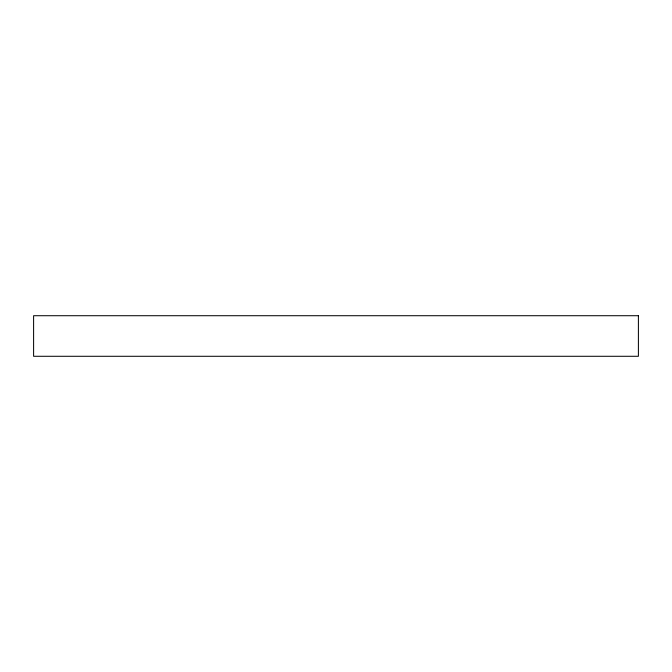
<?xml version="1.0" encoding="UTF-8"?>
<svg xmlns="http://www.w3.org/2000/svg" width="672" height="672" viewBox="0 0 672 672"><rect width="100%" height="100%" fill="white"/><g stroke="black" fill="none" stroke-linecap="round" stroke-linejoin="round"><path stroke-width="1.01" d="M638.4 315.714L33.6 315.714L33.6 356.286L638.4 356.286L638.4 315.714"/></g></svg>
